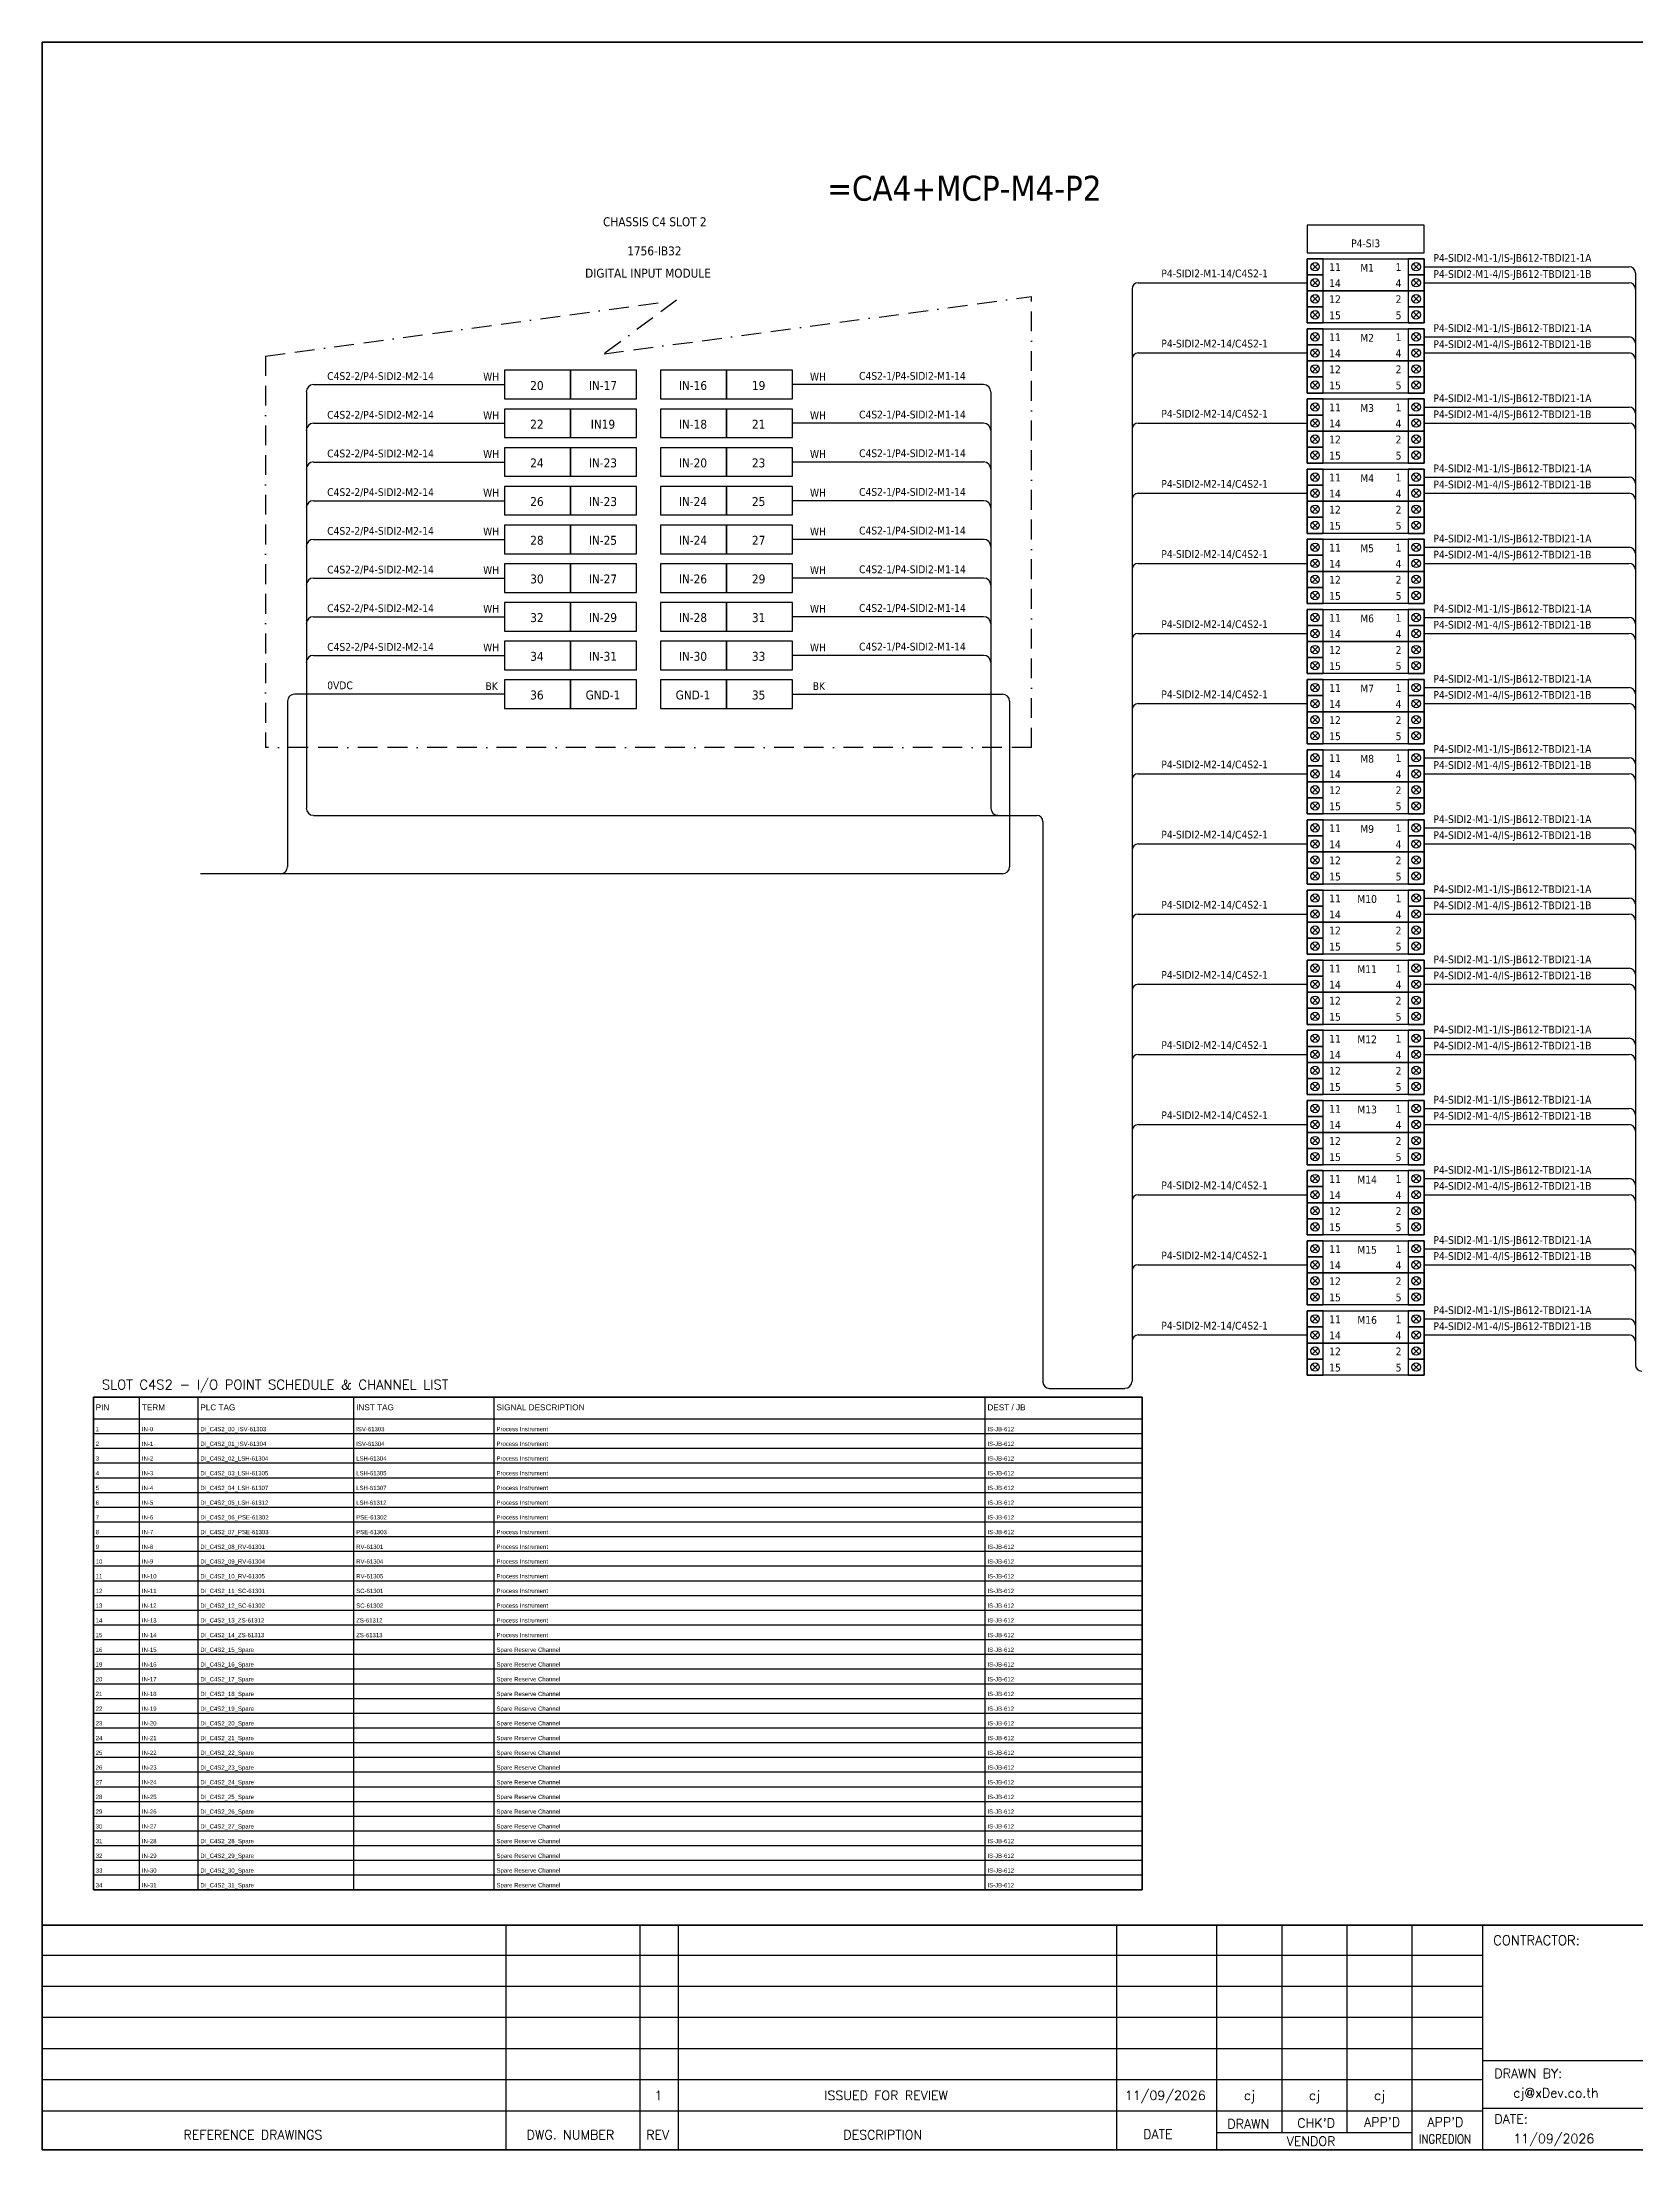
# Model space of a CAD drawing. Header units: millimetres. Extents: x 0 to 3893, y 0 to 2704.
# Drawn here: x 0 to 2045, y 0 to 2704 of the extents above; entities that cross this region are included whole.
import ezdxf
from ezdxf.enums import TextEntityAlignment as Align

# ---------------------------------------------------------------- set-up
doc = ezdxf.new("R2010")
doc.units = ezdxf.units.MM
doc.linetypes.add('BORDERX2', pattern=[88.9, 25.4, -12.7, 25.4, -12.7, 0, -12.7])
for name, color, linetype in [('GT_1', 9, 'Continuous'), ('HELPPOINT', 7, 'Continuous'), ('MEMBER', 7, 'Continuous'), ('x01001-FrameArea', 2, 'BORDERX2')]:
    doc.layers.add(name, color=color, linetype=linetype)
for name, color, linetype, lineweight in [('IE-EQUIP', 253, 'Continuous', 25), ('IE-WIRE', 7, 'Continuous', 25), ('power', 7, 'Continuous', 25)]:
    doc.layers.add(name, color=color, linetype=linetype, lineweight=lineweight)
doc.styles.add('ROMANS', font='romans.shx', dxfattribs={"width": 0.85, "height": 25})
doc.styles.get("Standard").update_dxf_attribs({"font": 'arial.ttf'})
doc.styles.add('Tahoma', font='')
doc.styles.get('Tahoma').set_extended_font_data('Tahoma')

# ---------------------------------------------------------------- blocks, each defined once
blk = doc.blocks.new('IS_HiC2821-1')
at = {"color": 1, "ltscale": 25.4}
for p, q in [((14.1, -6.5), (6.5, -14.1)), ((6.5, -6.5), (14.1, -14.1)), ((136.2, -6.5), (143.9, -14.1)), ((143.9, -6.5), (136.2, -14.1)), ((14.1, -27.1), (6.5, -34.8)), ((6.5, -27.1), (14.1, -34.8)), ((14.1, -47.7), (6.5, -55.4)), ((6.5, -47.7), (14.1, -55.4)), ((136.2, -27.1), (143.9, -34.8)), ((143.9, -27.1), (136.2, -34.8)), ((136.2, -47.7), (143.9, -55.4)), ((143.9, -47.7), (136.2, -55.4)), ((14.1, -68.3), (6.5, -76)), ((6.5, -68.3), (14.1, -76)), ((136.2, -68.3), (143.9, -76)), ((143.9, -68.3), (136.2, -76))]:
    blk.add_line(p, q, dxfattribs=at)
for points in [[(0, -20.6), (20.6, -20.6), (20.6, 0), (0, 0)], [(129.7, -20.6), (150.3, -20.6), (150.3, 0), (129.7, 0)], [(0, -41.2), (20.6, -41.2), (20.6, -20.6), (0, -20.6)], [(129.7, -41.2), (150.3, -41.2), (150.3, -20.6), (129.7, -20.6)], [(0, -61.8), (20.6, -61.8), (20.6, -41.2), (0, -41.2)], [(129.7, -61.8), (150.3, -61.8), (150.3, -41.2), (129.7, -41.2)], [(0, -82.4), (20.6, -82.4), (20.6, -61.8), (0, -61.8)], [(129.7, -82.4), (150.3, -82.4), (150.3, -61.8), (129.7, -61.8)]]:
    blk.add_lwpolyline(points, close=True, dxfattribs=at)
for points in [[(0, 0), (150.3, 0), (150.3, -41.2), (0, -41.2)], [(0, -41.2), (150.3, -41.2), (150.3, -82.4), (0, -82.4)]]:
    blk.add_lwpolyline(points, close=True)
for centre in [(10.3, -10.3), (10.3, -30.9), (140, -10.3), (140, -30.9), (10.3, -51.5), (140, -51.5), (10.3, -72.1), (140, -72.1)]:
    blk.add_circle(centre, 5.42, dxfattribs=at)
at = {"layer": 'power', "color": 7, "style": 'Tahoma'}
for s, p in [('11', (35.9, -10.8)), ('14', (35.9, -31.4)), ('4', (117.4, -31.4)), ('1', (117.4, -10.8)), ('12', (35.9, -52)), ('2', (117.4, -52)), ('15', (35.9, -72.7)), ('5', (117.4, -72.7))]:
    blk.add_text(s, height=9.97, dxfattribs=at).set_placement(p, align=Align.MIDDLE_CENTER)

msp = doc.modelspace()

# ---------------------------------------------------------------- linework, layer by layer
at = {"color": 7}
for p, q in [((125, 333.8), (125, 965.9)), ((200, 333.8), (200, 965.9)), ((400, 333.8), (400, 965.9)), ((580, 333.8), (580, 965.9)), ((1210, 333.8), (1210, 965.9)), ((65.7, 937.9), (1411.5, 937.9))]:
    msp.add_line(p, q, dxfattribs=at)
at = {"color": 8}
for p, q in [((65.7, 919), (1411.5, 919)), ((65.7, 900.1), (1411.5, 900.1)), ((65.7, 881.3), (1411.5, 881.3)), ((65.7, 862.4), (1411.5, 862.4)), ((65.7, 843.5), (1411.5, 843.5)), ((65.7, 824.6), (1411.5, 824.6)), ((65.7, 805.8), (1411.5, 805.8)), ((65.7, 786.9), (1411.5, 786.9)), ((65.7, 768), (1411.5, 768)), ((65.7, 749.1), (1411.5, 749.1)), ((65.7, 730.2), (1411.5, 730.2)), ((65.7, 711.4), (1411.5, 711.4)), ((65.7, 692.5), (1411.5, 692.5)), ((65.7, 673.6), (1411.5, 673.6)), ((65.7, 654.7), (1411.5, 654.7)), ((65.7, 635.9), (1411.5, 635.9)), ((65.7, 617), (1411.5, 617)), ((65.7, 598.1), (1411.5, 598.1)), ((65.7, 579.2), (1411.5, 579.2)), ((65.7, 560.3), (1411.5, 560.3)), ((65.7, 541.5), (1411.5, 541.5)), ((65.7, 522.6), (1411.5, 522.6)), ((65.7, 503.7), (1411.5, 503.7)), ((65.7, 484.8), (1411.5, 484.8)), ((65.7, 465.9), (1411.5, 465.9)), ((65.7, 447.1), (1411.5, 447.1)), ((65.7, 428.2), (1411.5, 428.2)), ((65.7, 409.3), (1411.5, 409.3)), ((65.7, 390.4), (1411.5, 390.4)), ((65.7, 371.6), (1411.5, 371.6)), ((65.7, 352.7), (1411.5, 352.7))]:
    msp.add_line(p, q, dxfattribs=at)
at = {"color": 4, "ltscale": 25.4}
msp.add_lwpolyline([(1623.1, 2434), (1773.4, 2434), (1773.4, 2469.2), (1623.1, 2469.2)], close=True, dxfattribs=at)
msp.add_lwpolyline([(65.7, 965.9), (1411.5, 965.9), (1411.5, 333.8), (65.7, 333.8)], close=True)
at = {"color": 7}
msp.add_lwpolyline([(65.7, 333.8), (1411.5, 333.8), (1411.5, 965.9), (65.7, 965.9), (65.7, 333.8)], dxfattribs=at)
at = {"layer": 'GT_1', "color": 4}
for p, q in [((595.4, 0), (595.4, 288.2)), ((767.3, 0), (767.3, 288.2)), ((816.4, 0), (816.4, 288.2)), ((1379.1, 0), (1379.1, 288.2)), ((1507.4, 0), (1507.4, 288.2)), ((1591, 21.8), (1591, 288.2)), ((1674.5, 21.8), (1674.5, 288.2)), ((1757.8, 0), (1757.8, 288.2)), ((1848.8, 0), (1848.8, 288.2)), ((1848.8, 249.3), (0, 249.3)), ((1848.8, 209.5), (0, 209.5)), ((1848.8, 169.6), (0, 169.6)), ((1848.8, 129.7), (0, 129.7)), ((2635.8, 114.3), (1848.8, 114.3)), ((1848.8, 89.7), (0, 89.7)), ((1848.7, 49.8), (0, 49.8)), ((2635.8, 52.9), (1848.8, 52.9)), ((1757.8, 21.8), (1507.4, 21.8))]:
    msp.add_line(p, q, dxfattribs=at)
at = {"layer": 'HELPPOINT', "color": 4, "lineweight": 35}
for p, q in [((0, 0), (0, 2704.2)), ((0, 2704.2), (3893.3, 2704.2)), ((0, 0), (0, 2704.2)), ((0, 2704.2), (3893.3, 2704.2)), ((3893.3, 0), (0, 0)), ((3893.3, 0), (0, 0))]:
    msp.add_line(p, q, dxfattribs=at)
at = {"layer": 'IE-EQUIP', "linetype": 'Continuous', "ltscale": 25.4}
for points in [[(593.4, 2246.5), (678.1, 2246.5), (678.1, 2283.2), (593.4, 2283.2)], [(678.1, 2246.5), (762.7, 2246.5), (762.7, 2283.2), (678.1, 2283.2)], [(793.6, 2246.5), (878.2, 2246.5), (878.2, 2283.2), (793.6, 2283.2)], [(878.2, 2246.5), (962.9, 2246.5), (962.9, 2283.2), (878.2, 2283.2)], [(593.4, 2196.8), (678.1, 2196.8), (678.1, 2233.5), (593.4, 2233.5)], [(678.1, 2196.8), (762.7, 2196.8), (762.7, 2233.5), (678.1, 2233.5)], [(793.6, 2196.8), (878.2, 2196.8), (878.2, 2233.5), (793.6, 2233.5)], [(878.2, 2196.8), (962.9, 2196.8), (962.9, 2233.5), (878.2, 2233.5)], [(593.4, 2147.2), (678.1, 2147.2), (678.1, 2183.9), (593.4, 2183.9)], [(678.1, 2147.2), (762.7, 2147.2), (762.7, 2183.9), (678.1, 2183.9)], [(793.6, 2147.2), (878.2, 2147.2), (878.2, 2183.9), (793.6, 2183.9)], [(878.2, 2147.2), (962.9, 2147.2), (962.9, 2183.9), (878.2, 2183.9)], [(593.4, 2097.6), (678.1, 2097.6), (678.1, 2134.3), (593.4, 2134.3)], [(678.1, 2097.6), (762.7, 2097.6), (762.7, 2134.3), (678.1, 2134.3)], [(793.6, 2097.6), (878.2, 2097.6), (878.2, 2134.3), (793.6, 2134.3)], [(878.2, 2097.6), (962.9, 2097.6), (962.9, 2134.3), (878.2, 2134.3)], [(593.4, 2047.9), (678.1, 2047.9), (678.1, 2084.6), (593.4, 2084.6)], [(678.1, 2047.9), (762.7, 2047.9), (762.7, 2084.6), (678.1, 2084.6)], [(793.6, 2047.9), (878.2, 2047.9), (878.2, 2084.6), (793.6, 2084.6)], [(878.2, 2047.9), (962.9, 2047.9), (962.9, 2084.6), (878.2, 2084.6)], [(593.4, 1998.3), (678.1, 1998.3), (678.1, 2035), (593.4, 2035)], [(678.1, 1998.3), (762.7, 1998.3), (762.7, 2035), (678.1, 2035)], [(793.6, 1998.3), (878.2, 1998.3), (878.2, 2035), (793.6, 2035)], [(878.2, 1998.3), (962.9, 1998.3), (962.9, 2035), (878.2, 2035)], [(593.4, 1948.7), (678.1, 1948.7), (678.1, 1985.4), (593.4, 1985.4)], [(678.1, 1948.7), (762.7, 1948.7), (762.7, 1985.4), (678.1, 1985.4)], [(793.6, 1948.7), (878.2, 1948.7), (878.2, 1985.4), (793.6, 1985.4)], [(878.2, 1948.7), (962.9, 1948.7), (962.9, 1985.4), (878.2, 1985.4)], [(593.4, 1899), (678.1, 1899), (678.1, 1935.7), (593.4, 1935.7)], [(678.1, 1899), (762.7, 1899), (762.7, 1935.7), (678.1, 1935.7)], [(793.6, 1899), (878.2, 1899), (878.2, 1935.7), (793.6, 1935.7)], [(878.2, 1899), (962.9, 1899), (962.9, 1935.7), (878.2, 1935.7)], [(593.4, 1849.4), (678.1, 1849.4), (678.1, 1886.1), (593.4, 1886.1)], [(678.1, 1849.4), (762.7, 1849.4), (762.7, 1886.1), (678.1, 1886.1)], [(793.6, 1849.4), (878.2, 1849.4), (878.2, 1886.1), (793.6, 1886.1)], [(878.2, 1849.4), (962.9, 1849.4), (962.9, 1886.1), (878.2, 1886.1)]]:
    msp.add_lwpolyline(points, close=True, dxfattribs=at)
at = {"layer": 'IE-WIRE', "color": 4}
for p, q in [((1773.4, 2416.1), (2036.5, 2416.1)), ((1406.6, 2395.5), (1623.1, 2395.5)), ((1773.4, 2395.5), (2036.5, 2395.5)), ((1773.4, 2326.1), (2036.5, 2326.1)), ((1406.6, 2305.5), (1623.1, 2305.5)), ((1773.4, 2305.5), (2036.5, 2305.5)), ((1773.4, 2236.1), (2036.5, 2236.1)), ((1406.6, 2215.5), (1623.1, 2215.5)), ((1773.4, 2215.5), (2036.5, 2215.5)), ((1773.4, 2146.1), (2036.5, 2146.1)), ((1406.6, 2125.5), (1623.1, 2125.5)), ((1773.4, 2125.5), (2036.5, 2125.5)), ((1773.4, 2056.1), (2036.5, 2056.1)), ((1406.6, 2035.5), (1623.1, 2035.5)), ((1773.4, 2035.5), (2036.5, 2035.5)), ((1773.4, 1966.1), (2036.5, 1966.1)), ((1406.6, 1945.5), (1623.1, 1945.5)), ((1773.4, 1945.5), (2036.5, 1945.5)), ((1773.4, 1876.1), (2036.5, 1876.1)), ((1406.6, 1855.5), (1623.1, 1855.5)), ((1773.4, 1855.5), (2036.5, 1855.5)), ((1773.4, 1786.1), (2036.5, 1786.1)), ((1406.6, 1765.5), (1623.1, 1765.5)), ((1773.4, 1765.5), (2036.5, 1765.5)), ((348.1, 1712.2), (1276.2, 1712.2)), ((1773.4, 1696.1), (2036.5, 1696.1)), ((1406.6, 1675.5), (1623.1, 1675.5)), ((1773.4, 1675.5), (2036.5, 1675.5)), ((1773.4, 1606.1), (2036.5, 1606.1)), ((1406.6, 1585.5), (1623.1, 1585.5)), ((1773.4, 1585.5), (2036.5, 1585.5)), ((1773.4, 1516.1), (2036.5, 1516.1)), ((1406.6, 1495.5), (1623.1, 1495.5)), ((1773.4, 1495.5), (2036.5, 1495.5)), ((1773.4, 1426.1), (2036.5, 1426.1)), ((1406.6, 1405.5), (1623.1, 1405.5)), ((1773.4, 1405.5), (2036.5, 1405.5)), ((1773.4, 1336.1), (2036.5, 1336.1)), ((1406.6, 1315.5), (1623.1, 1315.5)), ((1773.4, 1315.5), (2036.5, 1315.5)), ((1773.4, 1246.1), (2036.5, 1246.1)), ((1406.6, 1225.5), (1623.1, 1225.5)), ((1773.4, 1225.5), (2036.5, 1225.5)), ((1773.4, 1156.1), (2036.5, 1156.1)), ((1406.6, 1135.5), (1623.1, 1135.5)), ((1773.4, 1135.5), (2036.5, 1135.5)), ((1773.4, 1066.1), (2036.5, 1066.1)), ((1406.6, 1045.5), (1623.1, 1045.5)), ((1773.4, 1045.5), (2036.5, 1045.5)), ((1292.2, 977), (1389.4, 977))]:
    msp.add_line(p, q, dxfattribs=at)
at = {"layer": 'IE-WIRE', "color": 4, "ltscale": 25.4}
for p, q in [((2044.5, 2408.1), (2044.5, 1007.1)), ((1398.6, 2387.5), (1398.6, 986.2)), ((339, 2255.6), (339, 1729.5)), ((348.1, 2264.8), (593.4, 2264.8)), ((1208.1, 2264.8), (962.9, 2264.8)), ((1217.3, 2255.6), (1217.3, 1791.8)), ((348.1, 2215.2), (593.4, 2215.2)), ((1208.1, 2215.2), (962.9, 2215.2)), ((348.1, 2165.5), (593.4, 2165.5)), ((1208.1, 2165.5), (962.9, 2165.5)), ((348.1, 2115.9), (593.4, 2115.9)), ((1208.1, 2115.9), (962.9, 2115.9)), ((348.1, 2066.3), (593.4, 2066.3)), ((1208.1, 2066.3), (962.9, 2066.3)), ((348.1, 2016.6), (593.4, 2016.6)), ((1208.1, 2016.6), (962.9, 2016.6)), ((348.1, 1967), (593.4, 1967)), ((1208.1, 1967), (962.9, 1967)), ((348.1, 1917.4), (593.4, 1917.4)), ((1208.1, 1917.4), (962.9, 1917.4)), ((339, 1791.8), (339, 1721.4)), ((1217.3, 1791.8), (1217.3, 1721.4)), ((1284.2, 1704.2), (1284.2, 985))]:
    msp.add_line(p, q, dxfattribs=at)
at = {"layer": 'IE-WIRE', "color": 7, "ltscale": 25.4}
for p, q in [((593.4, 1867.7), (324, 1867.7)), ((962.9, 1867.7), (1232.3, 1867.7)), ((314.9, 1858.6), (314.9, 1726.3)), ((1241.4, 1858.6), (1241.4, 1712.2)), ((314.9, 1791.8), (314.9, 1646.2)), ((1241.4, 1712.2), (1241.4, 1646.2)), ((1232.4, 1637.2), (203.4, 1637.2))]:
    msp.add_line(p, q, dxfattribs=at)
at = {"layer": 'IE-WIRE', "color": 4, "ltscale": 25.4}
for centre, radius, start, end in [((2036.5, 2408.1), 8, 0, 90), ((2036.5, 2387.5), 8, 0, 90), ((2036.5, 2318.1), 8, 0, 90), ((2036.5, 2297.5), 8, 0, 90), ((348.1, 2255.6), 9.17, 90, 180), ((1208.1, 2255.6), 9.17, 0, 90), ((2036.5, 2228.1), 8, 0, 90), ((348.1, 2206), 9.17, 90, 180), ((1208.1, 2206), 9.17, 0, 90), ((2036.5, 2207.5), 8, 0, 90), ((348.1, 2156.4), 9.17, 90, 180), ((1208.1, 2156.4), 9.17, 0, 90), ((2036.5, 2138.1), 8, 0, 90), ((348.1, 2106.7), 9.17, 90, 180), ((1208.1, 2106.7), 9.17, 0, 90), ((2036.5, 2117.5), 8, 0, 90), ((348.1, 2057.1), 9.17, 90, 180), ((1208.1, 2057.1), 9.17, 0, 90), ((2036.5, 2048.1), 8, 0, 90), ((2036.5, 2027.5), 8, 0, 90), ((348.1, 2007.5), 9.17, 90, 180), ((1208.1, 2007.5), 9.17, 0, 90), ((348.1, 1957.8), 9.17, 90, 180), ((1208.1, 1957.8), 9.17, 0, 90), ((2036.5, 1958.1), 8, 0, 90), ((2036.5, 1937.5), 8, 0, 90), ((348.1, 1908.2), 9.17, 90, 180), ((1208.1, 1908.2), 9.17, 0, 90), ((2036.5, 1868.1), 8, 0, 90), ((2036.5, 1847.5), 8, 0, 90), ((2036.5, 1778.1), 8, 0, 90), ((2036.5, 1757.5), 8, 0, 90), ((1276.2, 1704.2), 8, 0, 90), ((2036.5, 1688.1), 8, 0, 90), ((2036.5, 1667.5), 8, 0, 90), ((2036.5, 1598.1), 8, 0, 90), ((2036.5, 1577.5), 8, 0, 90), ((2036.5, 1508.1), 8, 0, 90), ((2036.5, 1487.5), 8, 0, 90), ((2036.5, 1418.1), 8, 0, 90), ((2036.5, 1397.5), 8, 0, 90), ((2036.5, 1328.1), 8, 0, 90), ((2036.5, 1307.5), 8, 0, 90), ((2036.5, 1238.1), 8, 0, 90), ((2036.5, 1217.5), 8, 0, 90), ((2036.5, 1148.1), 8, 0, 90), ((2036.5, 1127.5), 8, 0, 90), ((2036.5, 1058.1), 8, 0, 90), ((2036.5, 1037.5), 8, 0, 90)]:
    msp.add_arc(centre, radius, start, end, dxfattribs=at)
at = {"layer": 'IE-WIRE', "color": 4}
for centre, radius, start, end in [((1406.6, 2387.5), 8, 90, 180), ((1406.6, 2297.5), 8, 90, 180), ((1406.6, 2207.5), 8, 90, 180), ((1406.6, 2117.5), 8, 90, 180), ((1406.6, 2027.5), 8, 90, 180), ((1406.6, 1937.5), 8, 90, 180), ((1406.6, 1847.5), 8, 90, 180), ((1406.6, 1757.5), 8, 90, 180), ((348.1, 1721.4), 9.14, 180, 270), ((1226.5, 1721.4), 9.14, 180, 270), ((1406.6, 1667.5), 8, 90, 180), ((1406.6, 1577.5), 8, 90, 180), ((1406.6, 1487.5), 8, 90, 180), ((1406.6, 1397.5), 8, 90, 180), ((1406.6, 1307.5), 8, 90, 180), ((1406.6, 1217.5), 8, 90, 180), ((1406.6, 1127.5), 8, 90, 180), ((1406.6, 1037.5), 8, 90, 180), ((2052.5, 1007.1), 8, 180, 270), ((1292.2, 985), 8, 180, 270), ((1389.4, 986.2), 9.14, 270, 0)]:
    msp.add_arc(centre, radius, start, end, dxfattribs=at)
at = {"layer": 'IE-WIRE', "color": 7, "ltscale": 25.4}
for centre, radius, start, end in [((324, 1858.6), 9.14, 90, 180), ((1232.3, 1858.6), 9.14, 0, 90), ((305.9, 1646.2), 8.96, 270, 0), ((1232.4, 1646.2), 8.96, 270, 0), ((1232.4, 1646.2), 8.96, 270, 0)]:
    msp.add_arc(centre, radius, start, end, dxfattribs=at)
at = {"layer": 'MEMBER', "color": 4, "lineweight": 35}
msp.add_line((0, 288.2), (3893.3, 288.2), dxfattribs=at)
msp.add_line((0, 288.2), (3893.3, 288.2), dxfattribs=at)
at = {"layer": 'x01001-FrameArea'}
for p, q in [((286.7, 2301.4), (814.1, 2373.1)), ((721, 2304.3), (1269.6, 2377.8)), ((814.1, 2373.1), (721, 2304.3)), ((1269.6, 1799.2), (1269.6, 2377.8)), ((286.7, 2301.4), (286.7, 1799.2)), ((1269.6, 1799.2), (286.7, 1799.2))]:
    msp.add_line(p, q, dxfattribs=at)

# ---------------------------------------------------------------- block references
for p in [(1623.1, 2426.4), (1623.1, 2336.4), (1623.1, 2246.4), (1623.1, 2156.4), (1623.1, 2066.4), (1623.1, 1976.4), (1623.1, 1886.4), (1623.1, 1796.4), (1623.1, 1706.4), (1623.1, 1616.4), (1623.1, 1526.4), (1623.1, 1436.4), (1623.1, 1346.4), (1623.1, 1256.4), (1623.1, 1166.4), (1623.1, 1076.4)]:
    msp.add_blockref('IS_HiC2821-1', p)

# ---------------------------------------------------------------- texts
at = {"color": 2, "style": 'Tahoma'}
for s, height, p in [('=CA4+MCP-M4-P2', 32, (1183.4, 2516.8)), ('CHASSIS C4 SLOT 2', 11.441, (786.2, 2473.8)), ('1756-IB32', 11.44, (785.6, 2436.4)), ('DIGITAL INPUT MODULE', 11.441, (777.4, 2407.8)), ('20', 11.44, (634.9, 2263.7)), ('IN-17', 11.44, (719.6, 2263.7)), ('IN-16', 11.44, (835.1, 2263.7)), ('19', 11.44, (919.4, 2263.7)), ('22', 11.44, (634.9, 2214)), ('IN19', 11.44, (719.6, 2214)), ('IN-18', 11.44, (835.1, 2214)), ('21', 11.44, (919.4, 2214)), ('24', 11.44, (634.9, 2164.4)), ('IN-23', 11.44, (719.6, 2164.4)), ('IN-20', 11.44, (835.1, 2164.4)), ('23', 11.44, (919.4, 2164.4)), ('26', 11.44, (634.9, 2114.8)), ('IN-23', 11.44, (719.6, 2114.8)), ('IN-24', 11.44, (835.1, 2114.8)), ('25', 11.44, (919.4, 2114.8)), ('28', 11.44, (634.9, 2065.1)), ('IN-25', 11.44, (719.6, 2065.1)), ('IN-24', 11.44, (835.1, 2065.1)), ('27', 11.44, (919.4, 2065.1)), ('30', 11.44, (634.9, 2015.5)), ('IN-27', 11.44, (719.6, 2015.5)), ('IN-26', 11.44, (835.1, 2015.5)), ('29', 11.44, (919.4, 2015.5)), ('32', 11.44, (634.9, 1965.9)), ('IN-29', 11.44, (719.6, 1965.9)), ('IN-28', 11.44, (835.1, 1965.9)), ('31', 11.44, (919.4, 1965.9)), ('34', 11.44, (634.9, 1916.2)), ('IN-31', 11.44, (719.6, 1916.2)), ('IN-30', 11.44, (835.1, 1916.2)), ('33', 11.44, (919.4, 1916.2)), ('36', 11.44, (634.9, 1866.6)), ('GND-1', 11.44, (719.6, 1866.6)), ('GND-1', 11.44, (835.1, 1866.6)), ('35', 11.44, (919.4, 1866.6))]:
    msp.add_text(s, height=height, dxfattribs=at).set_placement(p, align=Align.MIDDLE_CENTER)
at = {"color": 4, "style": 'Tahoma'}
msp.add_text('P4-SI3', height=9.95, dxfattribs=at).set_placement((1698.3, 2446.1), align=Align.MIDDLE_CENTER)
for s, height, p in [('P4-SIDI2-M1-14/C4S2-1', 9.949, (1436.1, 2402.5)), ('P4-SIDI2-M1-1/IS-JB612-TBDI21-1A', 9.949, (1785.2, 2422.4)), ('P4-SIDI2-M1-4/IS-JB612-TBDI21-1B', 9.949, (1785.2, 2401.8)), ('P4-SIDI2-M1-1/IS-JB612-TBDI21-1A', 9.949, (1785.2, 2332.4)), ('P4-SIDI2-M2-14/C4S2-1', 9.949, (1436.1, 2312.5)), ('P4-SIDI2-M1-4/IS-JB612-TBDI21-1B', 9.949, (1785.2, 2311.8)), ('C4S2-2/P4-SIDI2-M2-14', 9.949, (365.8, 2270.8)), ('WH', 9.95, (565.9, 2270.1)), ('WH', 9.95, (985.3, 2270.1)), ('C4S2-1/P4-SIDI2-M1-14', 9.949, (1048.3, 2271.1)), ('P4-SIDI2-M1-1/IS-JB612-TBDI21-1A', 9.949, (1785.2, 2242.4)), ('C4S2-2/P4-SIDI2-M2-14', 9.949, (365.8, 2221.1)), ('WH', 9.95, (565.9, 2220.4)), ('WH', 9.95, (985.3, 2220.4)), ('C4S2-1/P4-SIDI2-M1-14', 9.949, (1048.3, 2221.5)), ('P4-SIDI2-M2-14/C4S2-1', 9.949, (1436.1, 2222.5)), ('P4-SIDI2-M1-4/IS-JB612-TBDI21-1B', 9.949, (1785.2, 2221.8)), ('C4S2-2/P4-SIDI2-M2-14', 9.949, (365.8, 2171.5)), ('WH', 9.95, (565.9, 2170.8)), ('WH', 9.95, (985.3, 2170.8)), ('C4S2-1/P4-SIDI2-M1-14', 9.949, (1048.3, 2171.8)), ('P4-SIDI2-M2-14/C4S2-1', 9.949, (1436.1, 2132.5)), ('P4-SIDI2-M1-1/IS-JB612-TBDI21-1A', 9.949, (1785.2, 2152.4)), ('P4-SIDI2-M1-4/IS-JB612-TBDI21-1B', 9.949, (1785.2, 2131.8)), ('C4S2-2/P4-SIDI2-M2-14', 9.949, (365.8, 2121.9)), ('WH', 9.95, (565.9, 2121.2)), ('WH', 9.95, (985.3, 2121.2)), ('C4S2-1/P4-SIDI2-M1-14', 9.949, (1048.3, 2122.2)), ('C4S2-2/P4-SIDI2-M2-14', 9.949, (365.8, 2072.2)), ('C4S2-1/P4-SIDI2-M1-14', 9.949, (1048.3, 2072.6)), ('WH', 9.95, (565.9, 2071.5)), ('WH', 9.95, (985.3, 2071.5)), ('P4-SIDI2-M1-1/IS-JB612-TBDI21-1A', 9.949, (1785.2, 2062.4)), ('C4S2-2/P4-SIDI2-M2-14', 9.949, (365.8, 2022.6)), ('WH', 9.95, (565.9, 2021.9)), ('WH', 9.95, (985.3, 2021.9)), ('C4S2-1/P4-SIDI2-M1-14', 9.949, (1048.3, 2022.9)), ('P4-SIDI2-M2-14/C4S2-1', 9.949, (1436.1, 2042.5)), ('P4-SIDI2-M1-4/IS-JB612-TBDI21-1B', 9.949, (1785.2, 2041.8)), ('C4S2-2/P4-SIDI2-M2-14', 9.949, (365.8, 1973)), ('WH', 9.95, (565.9, 1972.3)), ('WH', 9.95, (985.3, 1972.3)), ('C4S2-1/P4-SIDI2-M1-14', 9.949, (1048.3, 1973.3)), ('P4-SIDI2-M1-1/IS-JB612-TBDI21-1A', 9.949, (1785.2, 1972.4)), ('P4-SIDI2-M2-14/C4S2-1', 9.949, (1436.1, 1952.5)), ('P4-SIDI2-M1-4/IS-JB612-TBDI21-1B', 9.949, (1785.2, 1951.8)), ('C4S2-2/P4-SIDI2-M2-14', 9.949, (365.8, 1923.3)), ('WH', 9.95, (565.9, 1922.6)), ('WH', 9.95, (985.3, 1922.6)), ('C4S2-1/P4-SIDI2-M1-14', 9.949, (1048.3, 1923.7)), ('P4-SIDI2-M2-14/C4S2-1', 9.949, (1436.1, 1862.5)), ('P4-SIDI2-M1-1/IS-JB612-TBDI21-1A', 9.949, (1785.2, 1882.4)), ('P4-SIDI2-M1-4/IS-JB612-TBDI21-1B', 9.949, (1785.2, 1861.8)), ('P4-SIDI2-M1-1/IS-JB612-TBDI21-1A', 9.949, (1785.2, 1792.4)), ('P4-SIDI2-M2-14/C4S2-1', 9.949, (1436.1, 1772.5)), ('P4-SIDI2-M1-4/IS-JB612-TBDI21-1B', 9.949, (1785.2, 1771.8)), ('P4-SIDI2-M1-1/IS-JB612-TBDI21-1A', 9.949, (1785.2, 1702.4)), ('P4-SIDI2-M2-14/C4S2-1', 9.949, (1436.1, 1682.5)), ('P4-SIDI2-M1-4/IS-JB612-TBDI21-1B', 9.949, (1785.2, 1681.8)), ('P4-SIDI2-M1-1/IS-JB612-TBDI21-1A', 9.949, (1785.2, 1612.4)), ('P4-SIDI2-M2-14/C4S2-1', 9.949, (1436.1, 1592.5)), ('P4-SIDI2-M1-4/IS-JB612-TBDI21-1B', 9.949, (1785.2, 1591.8)), ('P4-SIDI2-M1-1/IS-JB612-TBDI21-1A', 9.949, (1785.2, 1522.4)), ('P4-SIDI2-M2-14/C4S2-1', 9.949, (1436.1, 1502.5)), ('P4-SIDI2-M1-4/IS-JB612-TBDI21-1B', 9.949, (1785.2, 1501.8)), ('P4-SIDI2-M1-1/IS-JB612-TBDI21-1A', 9.949, (1785.2, 1432.4)), ('P4-SIDI2-M2-14/C4S2-1', 9.949, (1436.1, 1412.5)), ('P4-SIDI2-M1-4/IS-JB612-TBDI21-1B', 9.949, (1785.2, 1411.8)), ('P4-SIDI2-M1-1/IS-JB612-TBDI21-1A', 9.949, (1785.2, 1342.4)), ('P4-SIDI2-M2-14/C4S2-1', 9.949, (1436.1, 1322.5)), ('P4-SIDI2-M1-4/IS-JB612-TBDI21-1B', 9.949, (1785.2, 1321.8)), ('P4-SIDI2-M1-1/IS-JB612-TBDI21-1A', 9.949, (1785.2, 1252.4)), ('P4-SIDI2-M2-14/C4S2-1', 9.949, (1436.1, 1232.5)), ('P4-SIDI2-M1-4/IS-JB612-TBDI21-1B', 9.949, (1785.2, 1231.8)), ('P4-SIDI2-M1-1/IS-JB612-TBDI21-1A', 9.949, (1785.2, 1162.4)), ('P4-SIDI2-M2-14/C4S2-1', 9.949, (1436.1, 1142.5)), ('P4-SIDI2-M1-4/IS-JB612-TBDI21-1B', 9.949, (1785.2, 1141.8)), ('P4-SIDI2-M1-1/IS-JB612-TBDI21-1A', 9.949, (1785.2, 1072.4)), ('P4-SIDI2-M2-14/C4S2-1', 9.949, (1436.1, 1052.5)), ('P4-SIDI2-M1-4/IS-JB612-TBDI21-1B', 9.949, (1785.2, 1051.8))]:
    msp.add_text(s, height=height, dxfattribs=at).set_placement(p)
at = {"color": 7, "style": 'Tahoma'}
for s, p in [('0VDC', (365.8, 1874)), ('BK', (568.9, 1873)), ('BK', (988.8, 1873))]:
    msp.add_text(s, height=9.95, dxfattribs=at).set_placement(p)
at = {"color": 3}
for s, p in [('PIN', (68.7, 948.9)), ('TERM', (128, 948.9)), ('PLC TAG', (203, 948.9)), ('INST TAG', (403, 948.9)), ('SIGNAL DESCRIPTION', (583, 948.9)), ('DEST / JB', (1213, 948.9))]:
    msp.add_text(s, height=7.5, dxfattribs=at).set_placement(p)
at = {"color": 7}
for s, p in [('1', (68.7, 922)), ('IN-0', (128, 922)), ('DI_C4S2_00_ISV-61303', (203, 922)), ('ISV-61303', (403, 922)), ('Process Instrument', (583, 922)), ('IS-JB-612', (1213, 922)), ('2', (68.7, 903.1)), ('IN-1', (128, 903.1)), ('DI_C4S2_01_ISV-61304', (203, 903.1)), ('ISV-61304', (403, 903.1)), ('Process Instrument', (583, 903.1)), ('IS-JB-612', (1213, 903.1)), ('4', (68.7, 865.4)), ('3', (68.7, 884.3)), ('IN-2', (128, 884.3)), ('IN-3', (128, 865.4)), ('DI_C4S2_02_LSH-61304', (203, 884.3)), ('DI_C4S2_03_LSH-61305', (203, 865.4)), ('LSH-61304', (403, 884.3)), ('LSH-61305', (403, 865.4)), ('Process Instrument', (583, 884.3)), ('Process Instrument', (583, 865.4)), ('IS-JB-612', (1213, 884.3)), ('IS-JB-612', (1213, 865.4)), ('5', (68.7, 846.5)), ('IN-4', (128, 846.5)), ('DI_C4S2_04_LSH-61307', (203, 846.5)), ('LSH-61307', (403, 846.5)), ('Process Instrument', (583, 846.5)), ('IS-JB-612', (1213, 846.5)), ('6', (68.7, 827.6)), ('7', (68.7, 808.8)), ('IN-5', (128, 827.6)), ('IN-6', (128, 808.8)), ('DI_C4S2_05_LSH-61312', (203, 827.6)), ('DI_C4S2_06_PSE-61302', (203, 808.8)), ('LSH-61312', (403, 827.6)), ('PSE-61302', (403, 808.8)), ('Process Instrument', (583, 827.6)), ('Process Instrument', (583, 808.8)), ('IS-JB-612', (1213, 827.6)), ('IS-JB-612', (1213, 808.8)), ('8', (68.7, 789.9)), ('IN-7', (128, 789.9)), ('DI_C4S2_07_PSE-61303', (203, 789.9)), ('PSE-61303', (403, 789.9)), ('Process Instrument', (583, 789.9)), ('IS-JB-612', (1213, 789.9)), ('9', (68.7, 771)), ('10', (68.7, 752.1)), ('IN-8', (128, 771)), ('IN-9', (128, 752.1)), ('DI_C4S2_08_RV-61301', (203, 771)), ('DI_C4S2_09_RV-61304', (203, 752.1)), ('RV-61301', (403, 771)), ('RV-61304', (403, 752.1)), ('Process Instrument', (583, 771)), ('Process Instrument', (583, 752.1)), ('IS-JB-612', (1213, 771)), ('IS-JB-612', (1213, 752.1)), ('11', (68.7, 733.2)), ('IN-10', (128, 733.2)), ('DI_C4S2_10_RV-61305', (203, 733.2)), ('RV-61305', (403, 733.2)), ('Process Instrument', (583, 733.2)), ('IS-JB-612', (1213, 733.2)), ('12', (68.7, 714.4)), ('IN-11', (128, 714.4)), ('DI_C4S2_11_SC-61301', (203, 714.4)), ('SC-61301', (403, 714.4)), ('Process Instrument', (583, 714.4)), ('IS-JB-612', (1213, 714.4)), ('13', (68.7, 695.5)), ('14', (68.7, 676.6)), ('IN-12', (128, 695.5)), ('IN-13', (128, 676.6)), ('DI_C4S2_12_SC-61302', (203, 695.5)), ('DI_C4S2_13_ZS-61312', (203, 676.6)), ('ZS-61312', (403, 676.6)), ('SC-61302', (403, 695.5)), ('Process Instrument', (583, 695.5)), ('Process Instrument', (583, 676.6)), ('IS-JB-612', (1213, 695.5)), ('IS-JB-612', (1213, 676.6)), ('15', (68.7, 657.7)), ('IN-14', (128, 657.7)), ('DI_C4S2_14_ZS-61313', (203, 657.7)), ('ZS-61313', (403, 657.7)), ('Process Instrument', (583, 657.7)), ('IS-JB-612', (1213, 657.7)), ('16', (68.7, 638.9)), ('19', (68.7, 620)), ('IN-15', (128, 638.9)), ('IN-16', (128, 620)), ('DI_C4S2_15_Spare', (203, 638.9)), ('DI_C4S2_16_Spare', (203, 620)), ('Spare Reserve Channel', (583, 638.9)), ('Spare Reserve Channel', (583, 620)), ('IS-JB-612', (1213, 638.9)), ('IS-JB-612', (1213, 620)), ('20', (68.7, 601.1)), ('IN-17', (128, 601.1)), ('DI_C4S2_17_Spare', (203, 601.1)), ('Spare Reserve Channel', (583, 601.1)), ('IS-JB-612', (1213, 601.1)), ('21', (68.7, 582.2)), ('22', (68.7, 563.3)), ('IN-18', (128, 582.2)), ('IN-19', (128, 563.3)), ('DI_C4S2_18_Spare', (203, 582.2)), ('DI_C4S2_19_Spare', (203, 563.3)), ('Spare Reserve Channel', (583, 582.2)), ('Spare Reserve Channel', (583, 563.3)), ('IS-JB-612', (1213, 582.2)), ('IS-JB-612', (1213, 563.3)), ('23', (68.7, 544.5)), ('IN-20', (128, 544.5)), ('DI_C4S2_20_Spare', (203, 544.5)), ('Spare Reserve Channel', (583, 544.5)), ('IS-JB-612', (1213, 544.5)), ('24', (68.7, 525.6)), ('IN-21', (128, 525.6)), ('DI_C4S2_21_Spare', (203, 525.6)), ('Spare Reserve Channel', (583, 525.6)), ('IS-JB-612', (1213, 525.6)), ('25', (68.7, 506.7)), ('26', (68.7, 487.8)), ('IN-22', (128, 506.7)), ('IN-23', (128, 487.8)), ('DI_C4S2_22_Spare', (203, 506.7)), ('DI_C4S2_23_Spare', (203, 487.8)), ('Spare Reserve Channel', (583, 506.7)), ('Spare Reserve Channel', (583, 487.8)), ('IS-JB-612', (1213, 506.7)), ('IS-JB-612', (1213, 487.8)), ('27', (68.7, 468.9)), ('IN-24', (128, 468.9)), ('DI_C4S2_24_Spare', (203, 468.9)), ('Spare Reserve Channel', (583, 468.9)), ('IS-JB-612', (1213, 468.9)), ('28', (68.7, 450.1)), ('29', (68.7, 431.2)), ('IN-25', (128, 450.1)), ('IN-26', (128, 431.2)), ('DI_C4S2_25_Spare', (203, 450.1)), ('DI_C4S2_26_Spare', (203, 431.2)), ('Spare Reserve Channel', (583, 450.1)), ('Spare Reserve Channel', (583, 431.2)), ('IS-JB-612', (1213, 450.1)), ('IS-JB-612', (1213, 431.2)), ('30', (68.7, 412.3)), ('IN-27', (128, 412.3)), ('DI_C4S2_27_Spare', (203, 412.3)), ('Spare Reserve Channel', (583, 412.3)), ('IS-JB-612', (1213, 412.3)), ('31', (68.7, 393.4)), ('32', (68.7, 374.6)), ('IN-28', (128, 393.4)), ('IN-29', (128, 374.6)), ('DI_C4S2_28_Spare', (203, 393.4)), ('DI_C4S2_29_Spare', (203, 374.6)), ('Spare Reserve Channel', (583, 393.4)), ('Spare Reserve Channel', (583, 374.6)), ('IS-JB-612', (1213, 393.4)), ('IS-JB-612', (1213, 374.6)), ('33', (68.7, 355.7)), ('IN-30', (128, 355.7)), ('DI_C4S2_30_Spare', (203, 355.7)), ('Spare Reserve Channel', (583, 355.7)), ('IS-JB-612', (1213, 355.7)), ('34', (68.7, 336.8)), ('IN-31', (128, 336.8)), ('DI_C4S2_31_Spare', (203, 336.8)), ('Spare Reserve Channel', (583, 336.8)), ('IS-JB-612', (1213, 336.8))]:
    msp.add_text(s, height=5.5, dxfattribs=at).set_placement(p)
at = {"layer": 'MEMBER', "color": 4, "ltscale": 0.8, "style": 'ROMANS'}
for s, height, p in [('SLOT C4S2 - I/O POINT SCHEDULE & CHANNEL LIST', 12.35, (76.6, 975.6)), ('CONTRACTOR:', 12.35, (1861.9, 262.7)), ('DRAWN BY:', 11.88, (1863.4, 92.1)), ('cj@xDev.co.th', 11.875, (1887.8, 67.2)), ('DRAWN', 11.88, (1520.8, 27.3)), ("CHK'D", 11.88, (1610.6, 28.5)), ("APP'D", 11.88, (1696.2, 29.7)), ("APP'D", 11.88, (1777.4, 29.7)), ('DATE:', 11.88, (1863.4, 33.6)), ('REFERENCE DRAWINGS', 11.875, (181.4, 13.4)), ('DWG. NUMBER', 11.875, (621.6, 13.4)), ('REV', 11.88, (775.1, 13.4)), ('DESCRIPTION', 11.875, (1028, 13.4)), ('DATE', 11.88, (1412.8, 14.2)), ('VENDOR', 11.88, (1596.9, 5.1)), ('11/09/2026', 11.88, (1887.8, 8.5))]:
    msp.add_text(s, height=height, dxfattribs=at).set_placement(p)
for s, height, p in [('1', 11.9, (790.9, 69.9)), ('ISSUED FOR REVIEW', 11.875, (1083, 69.9)), ('11/09/2026', 11.88, (1441.2, 69.9)), ('cj', 11.88, (1549.1, 69.9)), ('cj', 11.88, (1632.6, 69.9)), ('cj', 11.88, (1716.2, 69.9))]:
    msp.add_text(s, height=height, dxfattribs=at).set_placement(p, align=Align.MIDDLE_CENTER)
at = {"layer": 'MEMBER', "color": 4, "ltscale": 0.8, "style": 'ROMANS', "width": 0.8}
msp.add_text('INGREDION', height=11.88, dxfattribs=at).set_placement((1766.6, 8))
at = {"layer": 'power', "color": 7, "style": 'Tahoma'}
for s, p in [('M1', (1700.2, 2414.8)), ('M2', (1700.2, 2324.8)), ('M3', (1700.2, 2234.8)), ('M4', (1700.2, 2144.8)), ('M5', (1700.2, 2054.8)), ('M6', (1700.2, 1964.8)), ('M7', (1700.2, 1874.8)), ('M8', (1700.2, 1784.8)), ('M9', (1700.2, 1694.8)), ('M10', (1700.2, 1604.8)), ('M11', (1700.2, 1514.8)), ('M12', (1700.2, 1424.8)), ('M13', (1700.2, 1334.8)), ('M14', (1700.2, 1244.8)), ('M15', (1700.2, 1154.8)), ('M16', (1700.2, 1064.8))]:
    msp.add_text(s, height=9.97, dxfattribs=at).set_placement(p, align=Align.MIDDLE_CENTER)

doc.saveas('drawing.dxf')
